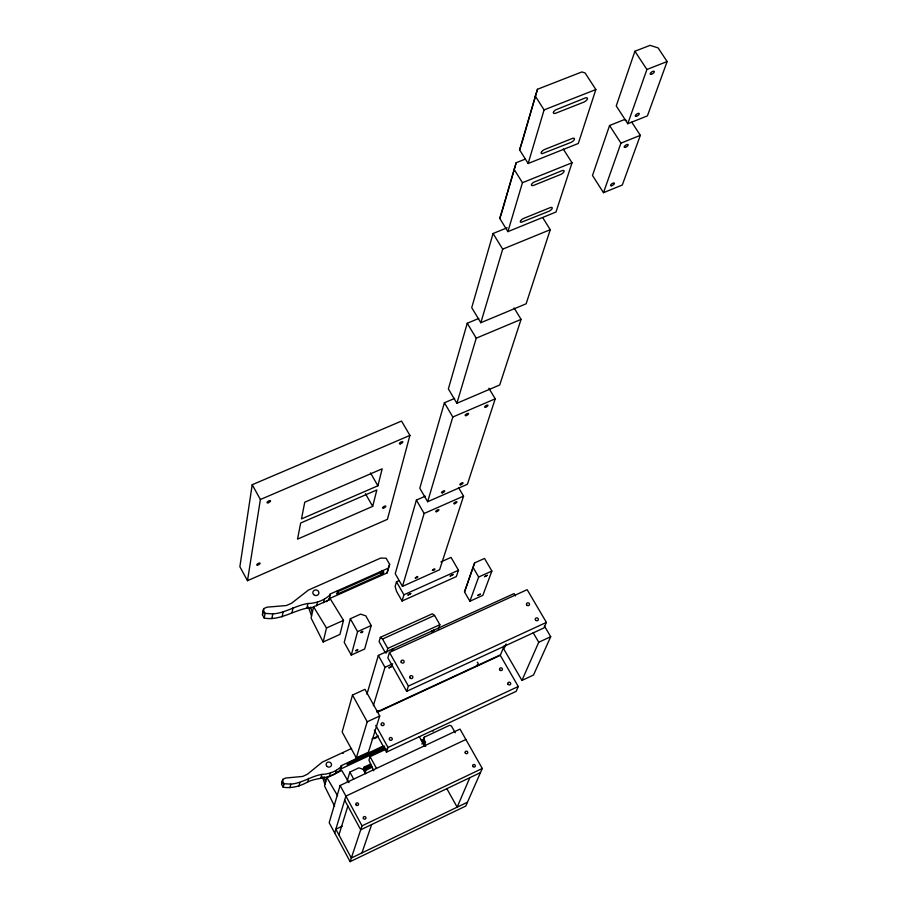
<?xml version="1.0" encoding="UTF-8"?>
<svg xmlns="http://www.w3.org/2000/svg" width="907" height="907" viewBox="0 0 907 907"><rect width="100%" height="100%" fill="white"/><g stroke="black" fill="none" stroke-linecap="round" stroke-linejoin="round"><path stroke-width="1.36" d="M478.556 664.502C472.955 667.779 480.608 664.117 477.241 662.212M252.203 484.723L239.867 566.728L247.486 580.695L387.425 519.337L409.919 435.405L401.54 421.052L252.203 484.723L260.388 499.508L247.486 580.695M313.675 607.339C296.396 607.815 281.816 621.25 264.232 618.098L262.429 614.765L263.79 608.574L266.964 607.168L286.363 605.536L291.612 603.212L308.391 590.094L380.668 558.066L386.133 558.213L389.647 564.392L387.051 572.952L328.81 598.892L329.184 599.482L326.259 601.692M263.79 608.574L262.429 614.765M264.232 618.098L265.082 613.381L263.257 610.048M271.885 618.608L272.758 613.903C285.229 613.132 295.625 605.457 307.915 603.506C316.203 603.325 324.184 600.411 330.295 594.72L329.921 594.13L388.411 568.111L389.647 564.392M282.134 616.907L283.052 612.191M292.043 612.497L293.006 607.769M306.883 608.234L307.915 603.506M313.595 606.817L311.09 618.064L323.153 641.997L339.932 634.435L343.492 620.365L330.533 599.266L313.595 606.817L326.497 627.995L323.153 641.997M316.668 605.797L317.461 602.248M334.15 774.431C325.942 778.648 316.18 777.877 307.745 781.925C300.33 786.188 291.748 788.523 283.188 787.231L281.578 784.215L282.848 779.34L285.66 778.036L302.779 776.415L307.405 774.249L322.2 762.163L351.576 748.479M282.848 779.34L281.578 784.215M323.606 602.702L324.434 599.142M283.188 787.231L284.016 783.716L282.394 780.689M329.184 599.482L330.295 594.72M289.945 787.65L290.796 784.124C301.85 783.319 310.931 776.279 321.804 774.397C329.196 774.181 336.248 771.404 341.565 766.234L341.236 765.689L382.833 746.234M298.993 786.018L299.877 782.503M372.686 506.367L376.836 489.961L300.682 523.01L297.53 539.132L372.686 506.367L365.43 493.669M377.89 485.789L382.187 468.806L304.752 502.217L301.487 518.906L377.89 485.789L370.51 472.91M307.745 781.925L308.652 778.399M350.34 618.733L344.229 642.383L351.281 655.092L364.648 649.027L371.212 625.513L365.782 615.83L360.567 614.13L350.34 618.733L357.562 631.669L351.281 655.092M320.851 777.945L321.804 774.397M348.98 782.628L341.803 770.519L326.849 777.526L324.513 785.95L334.581 806.164M383.468 572.839L383.695 572.045A2.279 0.714 -29.5 0 0 381.949 572.011L338.56 591.319L336.554 593.529A2.494 0.782 -29.2 0 0 338.515 593.552L381.994 574.165L383.468 572.839L382.119 570.446M329.252 776.732L330.239 773.183M352.494 695.068L342.154 732.017L356.315 757.889L368.378 752.243L379.738 715.974L364.977 689.331L352.494 695.068L367.222 721.779L356.315 757.889M387.051 572.952L388.411 568.111M336.395 770.304L335.386 773.852L340.533 769.794L341.565 766.234M425.292 496.197L416.392 500.097L395.237 573.678L402.459 586.387L439.6 569.743L463.556 496.14L458.602 487.683M454.645 398.4L444.385 402.776L419.805 488.227L427.628 501.718L467.411 484.27L495.222 398.831L488.862 388.241M478.76 318.47L467.241 323.277L448.364 388.922L456.89 403.275L499.723 384.976L521.072 319.377L514.11 308.006M507.183 227.77L493.057 233.507L471.731 307.677L480.835 322.722L526.139 303.788L550.254 229.686L542.794 217.771M340.556 768.07L341.236 765.689M563.292 149.054L572.022 162.784L556.002 212.023L507.909 231.614L499.768 218.451L516.185 162.727L525.21 159.133M519.598 149.882L537.443 89.271L581.875 71.948L585.117 72.979L595.854 89.555L578.303 143.476L528.157 163.498L519.598 149.882L521.786 143.363M502.274 210.787L516.185 162.727M522.183 142.014L537.443 89.271M438.296 629.288L439.872 624.708L434.566 615.422L432.322 613.79L380.35 637.349L379.115 641.623L385.452 652.927M399.046 580.639L396.506 581.772L395.135 586.5L396.518 591.296L402.039 601.024L456.323 576.591L458.488 570.276L451.028 557.397L440.893 561.932M340.125 785.485L329.184 822.706L350.125 861.65L465.779 806.051L482.275 768.49L460.008 729.103L340.125 785.485L362.018 825.835L350.125 861.65M366.938 694.195L378.332 655.432L514.054 593.597L515.403 595.91M402.459 586.387L424.136 513.475L416.392 500.097M427.628 501.718L452.808 417.016L444.385 402.776M456.89 403.275L476.232 338.186L467.241 323.277M480.835 322.722L502.693 249.153L493.057 233.507M507.909 231.614L522.455 182.692L514.008 169.201M528.157 163.498L544.087 109.906L535.198 95.938M347.177 781.063L349.864 772.095L358.877 767.866L363.458 769.363L365.85 773.728M386.427 652.938L387.777 648.414L382.516 639.038L380.35 637.349M402.039 601.024L403.91 594.799L396.506 581.772M334.706 832.977L345.896 796.119L465.881 739.488M373.333 705.725L384.976 667.325L378.332 655.432M389.5 652.428L387.856 657.847L406.642 691.361L543.985 627.905L546.399 622.406L527.16 589.675L389.5 652.428L408.388 686.1L406.642 691.361M338.935 834.95L347.857 806.062M363.356 769.714L364.183 767.061L370.521 764.091M363.99 770.871L364.818 768.229L364.183 767.061M364.433 771.687L365.26 769.045L371.609 766.064M386.45 749.012L370.056 756.687L368.956 760.179L373.775 770.803M365.067 772.855L365.906 770.213L365.26 769.045M464.509 591.92L474.622 562.896L484.519 558.451L491.877 571.047L482.841 595.355L469.894 601.239L464.509 591.92L474.622 562.896M423.614 739.307L424.295 737.176L449.566 725.317L451.38 725.917L455.246 732.765M374.308 730.101L386.473 752.141L388.015 747.481L518.271 686.497L500.29 655.364L377.992 711.984M499.768 218.451L501.888 212.113M626.646 120.54L624.084 119.713L609.561 125.506L592.498 175.47L603.484 192.681L622.304 185.017L640.331 135.347L631.771 122.173M634.9 51.257L616.238 105.926L627.791 123.715L647.405 115.881L667.133 61.54L658.097 47.912L650.058 45.35L634.9 51.257L646.906 69.488L627.791 123.715M361.938 852.909L371.643 824.554M603.484 192.681L620.944 143.136L640.331 135.347M469.894 601.239L478.658 577.022L491.877 571.047M422.843 741.132L424.295 737.176M423.512 742.788L424.442 740.237L423.807 739.08L421.267 740.271M424.136 746.008L425.542 742.187L424.895 741.042L422.356 742.232M504.258 645.659L500.517 654.809L378.162 711.451M506.004 643.947L503.861 649.163L521.956 680.431L533.509 675.023L550.708 636.714L544.415 626M469.837 777.684L457.162 807.162L446.902 788.784M518.271 686.497L516.128 691.361L386.473 752.141M521.956 680.431L538.747 642.258L550.708 636.714M393.638 649.038L392.765 648.709L391.382 650.07M433.852 630.716C434.725 629.333 431.244 630.853 431.619 631.737M376.722 711.632L379.285 710.453L376.904 711.995M393.094 649.469L392.425 649.843M342.903 753.309L343.47 753.003M432.979 631.34L432.027 631.726M467.468 802.219L351.338 857.999L335.851 829.213L342.211 826.186M362.018 825.835L482.275 768.49M480.461 772.617L360.714 829.769L344.66 800.167M384.307 747.878L347.064 764.748L348.855 762.866L384.647 746.121M340.204 769.261L385.43 748.082M364.818 768.229L371.167 765.247M421.914 741.427L424.442 740.237M365.906 770.213L372.244 767.231M421.732 743.978L425.542 742.187M372.017 738.944L378.4 735.974M374.126 738.717L376.688 737.527M367.222 721.779L379.738 715.974M408.388 686.1L546.399 622.406M384.976 667.325L392.674 663.811M387.777 648.414L439.872 624.708M382.516 639.038L434.566 615.422M357.562 631.669L371.212 625.513M326.497 627.995L343.492 620.365M403.91 594.799L458.488 570.276M424.136 513.475L463.556 496.14M260.388 499.508L409.919 435.405M452.808 417.016L495.222 398.831M476.232 338.186L521.072 319.377M502.693 249.153L550.254 229.686M522.455 182.692L572.022 162.784M544.087 109.906L595.854 89.555M646.906 69.488L667.133 61.54M284.016 783.716L290.796 784.124M265.082 613.381L272.758 613.903M609.561 125.506L620.944 143.136M326.849 777.526L337.585 795.756M533.169 632.712L538.747 642.258M473.148 567.533L478.658 577.022M382.006 570.673L383.355 573.065M381.28 571.376L382.629 573.757M381.076 571.512L382.425 573.904M380.861 571.648L382.221 574.029M380.645 571.773L381.994 574.165M380.192 572L381.552 574.38M424.317 743.899L425.7 746.359M419.261 736.563L424.431 745.837M337.166 591.137L338.515 593.552M375.793 725.362L388.015 747.481M370.056 756.687L376.484 768.388M349.864 772.095L353.673 779.09M310.557 607.282L312.337 612.463M308.437 606.964L311.555 616.012M323.969 776.675L325.681 781.755M322.382 776.823L324.944 784.408M433.104 731.212A2.358 0.59 -29.4 0 1 433.138 730.679M391.756 666.362L389.001 667.881L391.756 666.362M408.003 594.981L410.746 593.609L408.003 594.981M415.338 577.952C418.807 578.564 418.49 574.267 415.338 577.952M432.458 570.276C435.893 570.911 435.609 566.603 432.458 570.276M450.223 576.002L452.944 574.641L450.223 576.002M477.683 595.468L480.291 594.153L477.683 595.468M484.576 576.659L487.229 575.333L484.576 576.659M531.502 184.586L531.457 185.039A3.481 1.406 -32.9 0 0 533.906 185.277L560.515 174.552A3.481 1.395 -33.1 0 0 564.075 171.48A3.481 1.395 -33.1 0 0 561.728 170.777L533.486 182.352A3.481 1.406 -32.9 0 0 531.502 184.586M553.44 112.309L553.383 112.808A3.662 1.542 -33.6 0 0 555.912 113.148L583.7 102.196A3.651 1.531 -33.9 0 0 587.441 98.92A3.651 1.531 -33.9 0 0 585.026 98.058L555.538 109.906A3.662 1.542 -33.6 0 0 553.44 112.309M541.479 152.013L541.218 152.557A3.56 1.463 -33.2 0 0 542.227 153.657L570.786 142.49A3.56 1.451 -33.5 0 0 574.426 139.327A3.56 1.451 -33.5 0 0 572.056 138.556L544.858 149.383A3.56 1.463 -33.2 0 0 541.479 152.013M520.595 220.82L520.346 221.331A3.401 1.338 -32.5 0 0 521.332 222.283L548.724 211.354A3.39 1.326 -32.7 0 0 552.193 208.383A3.39 1.326 -32.7 0 0 549.88 207.748L523.804 218.349A3.401 1.338 -32.5 0 0 520.595 220.82M360.68 632.485C362.823 633.71 364.24 629.175 360.68 632.485M355.748 650.659C357.868 651.816 359.24 647.428 355.748 650.659M436.664 511.627A1.814 0.578 -30.1 0 0 438.886 509.836A1.814 0.578 -30.1 0 0 436.358 510.652A1.814 0.578 -30.1 0 0 436.664 511.627M454.713 503.68A1.803 0.578 -30.3 0 0 456.947 501.888A1.803 0.578 -30.3 0 0 454.43 502.693A1.803 0.578 -30.3 0 0 454.713 503.68M535.459 619.923A1.587 1.429 23.3 0 0 538.168 620.127A1.587 1.429 23.3 0 0 536.831 617.848A1.587 1.429 23.3 0 0 535.459 619.923M526.616 604.833A1.576 1.429 22.6 0 0 529.314 605.037A1.576 1.429 22.6 0 0 527.976 602.77A1.576 1.429 22.6 0 0 526.616 604.833M401.189 662.269A1.599 1.474 18 0 0 403.944 662.461A1.599 1.474 18 0 0 402.629 660.137A1.599 1.474 18 0 0 401.189 662.269M409.885 677.756A1.61 1.485 18.9 0 0 412.651 677.948A1.61 1.485 18.9 0 0 411.336 675.613A1.61 1.485 18.9 0 0 409.885 677.756M636.306 116.323A2.358 0.941 -34.1 0 0 639.288 113.738A2.358 0.941 -34.1 0 0 636.215 114.463A2.358 0.941 -34.1 0 0 636.306 116.323M651.26 74.34A2.426 0.998 -34.6 0 0 654.332 71.664A2.426 0.998 -34.6 0 0 651.181 72.367A2.426 0.998 -34.6 0 0 651.26 74.34M466.164 415.587A1.961 0.68 -30.8 0 0 468.579 413.581A1.961 0.68 -30.8 0 0 465.869 414.397A1.961 0.68 -30.8 0 0 466.164 415.587M485.585 407.243A1.95 0.68 -31 0 0 488.011 405.248A1.95 0.68 -31 0 0 485.324 406.053A1.95 0.68 -31 0 0 485.585 407.243M442.446 492.784A1.837 0.601 -30.3 0 0 444.713 490.948A1.837 0.601 -30.3 0 0 442.151 491.753A1.837 0.601 -30.3 0 0 442.446 492.784M460.779 484.746A1.837 0.601 -30.4 0 0 463.046 482.909A1.837 0.601 -30.4 0 0 460.495 483.714A1.837 0.601 -30.4 0 0 460.779 484.746M383.57 508.033A1.871 0.624 -29.8 0 0 385.838 506.174A1.871 0.624 -29.8 0 0 383.196 507.002A1.871 0.624 -29.8 0 0 383.57 508.033M400.406 443.818A1.973 0.692 -30.2 0 0 402.81 441.811A1.973 0.692 -30.2 0 0 400.032 442.65A1.973 0.692 -30.2 0 0 400.406 443.818M268.177 502.75A2.007 0.714 -29 0 0 270.547 500.755A2.007 0.714 -29 0 0 267.622 501.65A2.007 0.714 -29 0 0 268.177 502.75M257.463 565.118A1.905 0.646 -28.7 0 0 260.116 563.326A1.905 0.646 -28.7 0 0 257.69 563.769A1.905 0.646 -28.7 0 0 257.463 565.118M611.579 185.742A2.245 0.873 -33.3 0 0 614.424 183.327A2.245 0.873 -33.3 0 0 611.454 184.064A2.245 0.873 -33.3 0 0 611.579 185.742M625.24 147.376A2.313 0.907 -33.7 0 0 628.166 144.871A2.313 0.907 -33.7 0 0 625.138 145.596A2.313 0.907 -33.7 0 0 625.24 147.376M507.977 684.161A1.485 1.361 24 0 0 510.516 684.343A1.485 1.361 24 0 0 509.269 682.177A1.485 1.361 24 0 0 507.977 684.161M499.7 669.808A1.485 1.361 23.2 0 0 502.24 669.99A1.485 1.361 23.2 0 0 501.004 667.835A1.485 1.361 23.2 0 0 499.7 669.808M381.314 724.84A1.508 1.406 18.3 0 0 383.91 725.022A1.508 1.406 18.3 0 0 382.686 722.822A1.508 1.406 18.3 0 0 381.314 724.84M389.454 739.545A1.508 1.406 19.2 0 0 392.051 739.727A1.508 1.406 19.2 0 0 390.826 737.504A1.508 1.406 19.2 0 0 389.454 739.545M313.618 594.561A3.061 2.8 12.3 0 0 318.776 593.688A3.061 2.8 12.3 0 0 315.205 589.981A3.061 2.8 12.3 0 0 313.618 594.561M472.796 766.358A1.372 1.281 25.2 0 0 475.143 766.517A1.372 1.281 25.2 0 0 473.998 764.499A1.372 1.281 25.2 0 0 472.796 766.358M465.257 752.98A1.372 1.27 24.2 0 0 467.593 753.15A1.372 1.27 24.2 0 0 466.459 751.132A1.372 1.27 24.2 0 0 465.257 752.98M355.941 804.77A1.383 1.315 18.8 0 0 358.333 804.928A1.383 1.315 18.8 0 0 357.211 802.876A1.383 1.315 18.8 0 0 355.941 804.77M363.378 818.431A1.383 1.315 20 0 0 365.759 818.602A1.383 1.315 20 0 0 364.637 816.538A1.383 1.315 20 0 0 363.378 818.431M326.837 766.256A2.71 2.551 15.5 0 0 331.384 765.417A2.71 2.551 15.5 0 0 328.221 762.061A2.71 2.551 15.5 0 0 326.837 766.256"/></g></svg>
